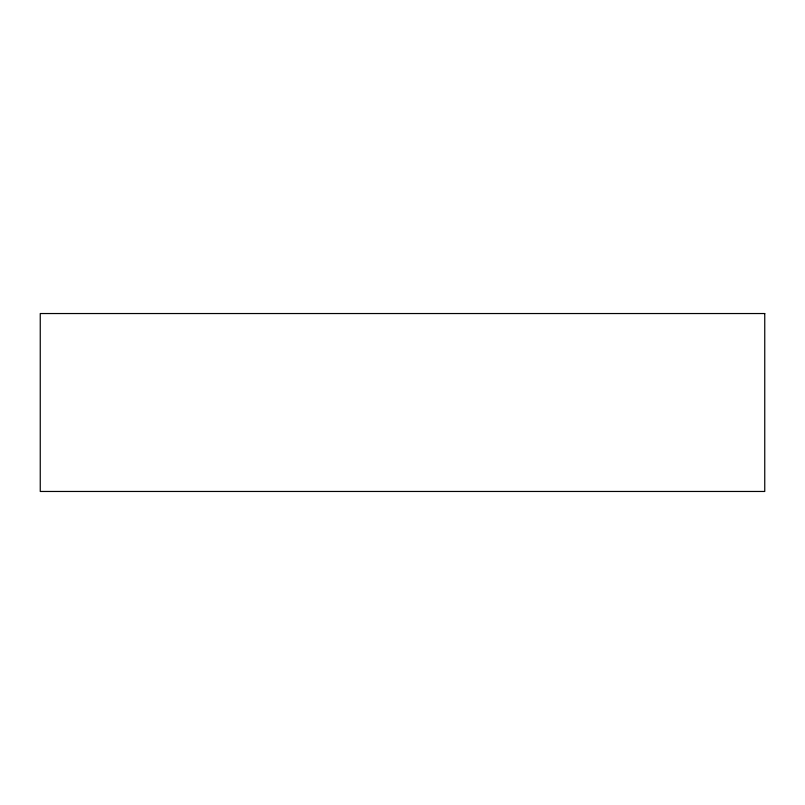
<?xml version="1.0" encoding="UTF-8"?>
<svg xmlns="http://www.w3.org/2000/svg" width="805" height="805" viewBox="0 0 805 805"><rect width="100%" height="100%" fill="white"/><g stroke="black" fill="none" stroke-linecap="round" stroke-linejoin="round"><path stroke-width="1.21" d="M764.75 313.537L40.25 313.537L40.25 491.463L764.75 491.463L764.75 313.537"/></g></svg>
